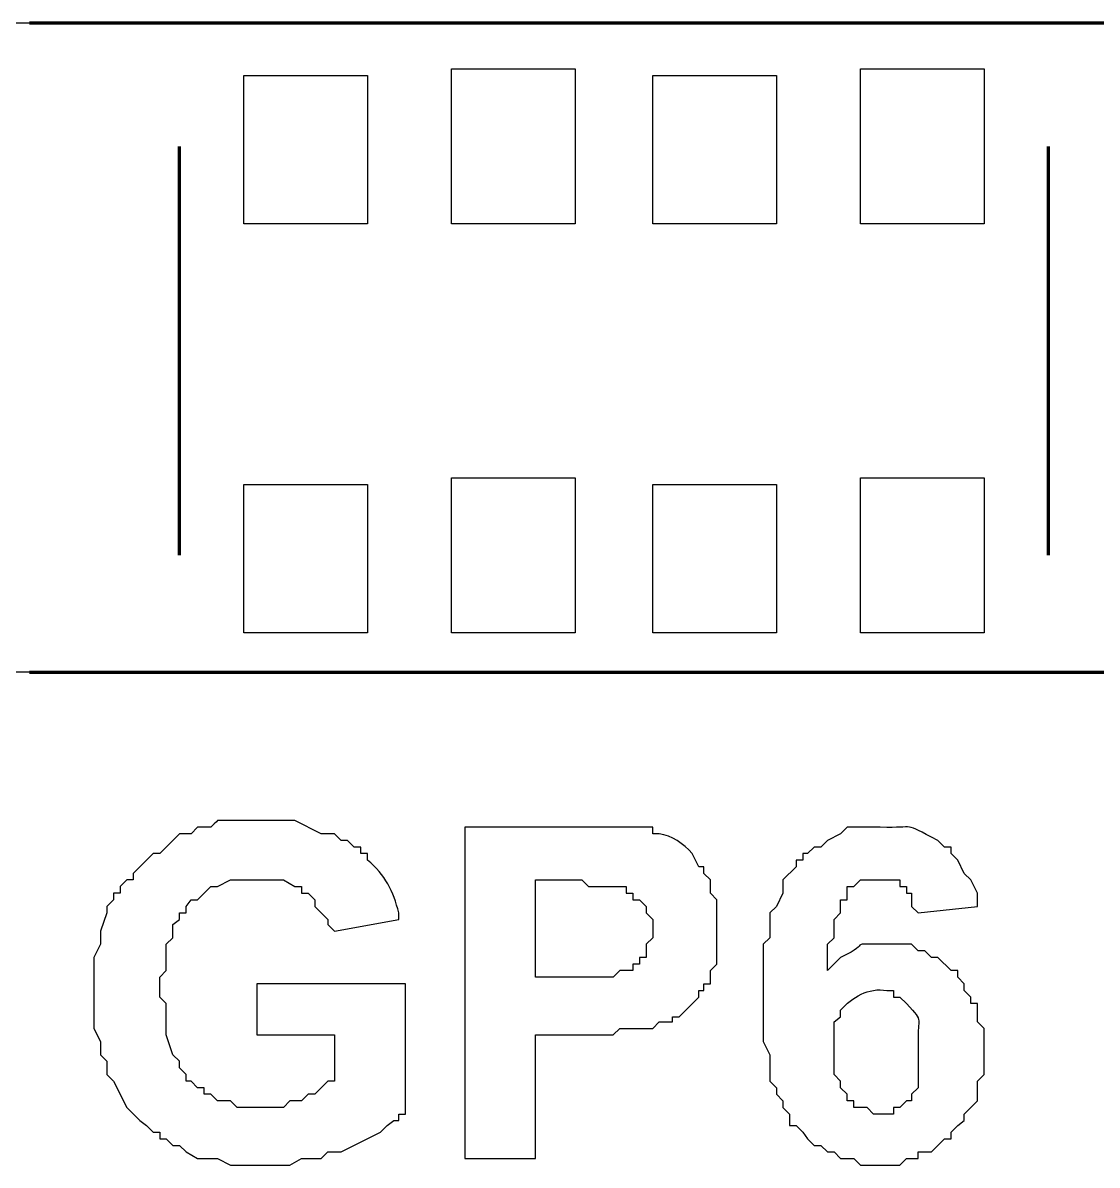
# Model space of a CAD drawing. Header units: millimetres. Extents: x -109 to -14.2, y -107.5 to -24.7.
# Drawn here: x -80.677 to -76.472, y -62.96 to -58.488 of the extents above; entities that cross this region are included whole.
import ezdxf

# ---------------------------------------------------------------- set-up
doc = ezdxf.new("R2010")
doc.units = ezdxf.units.MM
doc.header["$MEASUREMENT"] = 0
doc.layers.add('layer 1', color=7, linetype='Continuous')

msp = doc.modelspace()

# ---------------------------------------------------------------- linework, layer by layer
at = {"layer": 'layer 1', "color": 0}
for points, knots in [([(-80.9024, -58.4881), (-80.9024, -58.4881), (-80.9024, -61.0308), (-80.9024, -61.0308), (-80.9024, -61.0308), (-80.9024, -61.0308), (-72.0095, -61.0308), (-72.0095, -61.0308), (-72.0095, -61.0308), (-72.0095, -61.0308), (-72.0095, -58.4881), (-72.0095, -58.4881), (-72.0095, -58.4881), (-72.0095, -58.4881), (-80.9024, -58.4881), (-80.9024, -58.4881)], [0, 0, 0, 0, 0.2, 0.2, 0.2, 0.2, 0.4, 0.4, 0.4, 0.4, 0.6, 0.6, 0.6, 0.6, 1, 1, 1, 1]), ([(-78.9986, -58.6688), (-78.9986, -58.6688), (-78.9986, -59.2754), (-78.9986, -59.2754), (-78.9986, -59.2754), (-78.9986, -59.2754), (-78.5146, -59.2754), (-78.5146, -59.2754), (-78.5146, -59.2754), (-78.5146, -59.2754), (-78.5146, -58.6688), (-78.5146, -58.6688), (-78.5146, -58.6688), (-78.5146, -58.6688), (-78.9986, -58.6688), (-78.9986, -58.6688)], [0, 0, 0, 0, 0.2, 0.2, 0.2, 0.2, 0.4, 0.4, 0.4, 0.4, 0.6, 0.6, 0.6, 0.6, 1, 1, 1, 1]), ([(-77.3982, -58.6688), (-77.3982, -58.6688), (-77.3982, -59.2754), (-77.3982, -59.2754), (-77.3982, -59.2754), (-77.3982, -59.2754), (-76.9141, -59.2754), (-76.9141, -59.2754), (-76.9141, -59.2754), (-76.9141, -59.2754), (-76.9141, -58.6688), (-76.9141, -58.6688), (-76.9141, -58.6688), (-76.9141, -58.6688), (-77.3982, -58.6688), (-77.3982, -58.6688)], [0, 0, 0, 0, 0.2, 0.2, 0.2, 0.2, 0.4, 0.4, 0.4, 0.4, 0.6, 0.6, 0.6, 0.6, 1, 1, 1, 1]), ([(-79.8118, -58.6946), (-79.8118, -58.6946), (-79.8118, -59.2754), (-79.8118, -59.2754), (-79.8118, -59.2754), (-79.8118, -59.2754), (-79.3277, -59.2754), (-79.3277, -59.2754), (-79.3277, -59.2754), (-79.3277, -59.2754), (-79.3277, -58.6946), (-79.3277, -58.6946), (-79.3277, -58.6946), (-79.3277, -58.6946), (-79.8118, -58.6946), (-79.8118, -58.6946)], [0, 0, 0, 0, 0.2, 0.2, 0.2, 0.2, 0.4, 0.4, 0.4, 0.4, 0.6, 0.6, 0.6, 0.6, 1, 1, 1, 1]), ([(-78.2113, -58.6946), (-78.2113, -58.6946), (-78.2113, -59.2754), (-78.2113, -59.2754), (-78.2113, -59.2754), (-78.2113, -59.2754), (-77.7273, -59.2754), (-77.7273, -59.2754), (-77.7273, -59.2754), (-77.7273, -59.2754), (-77.7273, -58.6946), (-77.7273, -58.6946), (-77.7273, -58.6946), (-77.7273, -58.6946), (-78.2113, -58.6946), (-78.2113, -58.6946)], [0, 0, 0, 0, 0.2, 0.2, 0.2, 0.2, 0.4, 0.4, 0.4, 0.4, 0.6, 0.6, 0.6, 0.6, 1, 1, 1, 1]), ([(-78.9986, -60.2693), (-78.9986, -60.2693), (-78.9986, -60.8759), (-78.9986, -60.8759), (-78.9986, -60.8759), (-78.9986, -60.8759), (-78.5146, -60.8759), (-78.5146, -60.8759), (-78.5146, -60.8759), (-78.5146, -60.8759), (-78.5146, -60.2693), (-78.5146, -60.2693), (-78.5146, -60.2693), (-78.5146, -60.2693), (-78.9986, -60.2693), (-78.9986, -60.2693)], [0, 0, 0, 0, 0.2, 0.2, 0.2, 0.2, 0.4, 0.4, 0.4, 0.4, 0.6, 0.6, 0.6, 0.6, 1, 1, 1, 1]), ([(-77.3982, -60.2693), (-77.3982, -60.2693), (-77.3982, -60.8759), (-77.3982, -60.8759), (-77.3982, -60.8759), (-77.3982, -60.8759), (-76.9141, -60.8759), (-76.9141, -60.8759), (-76.9141, -60.8759), (-76.9141, -60.8759), (-76.9141, -60.2693), (-76.9141, -60.2693), (-76.9141, -60.2693), (-76.9141, -60.2693), (-77.3982, -60.2693), (-77.3982, -60.2693)], [0, 0, 0, 0, 0.2, 0.2, 0.2, 0.2, 0.4, 0.4, 0.4, 0.4, 0.6, 0.6, 0.6, 0.6, 1, 1, 1, 1]), ([(-79.8118, -60.2951), (-79.8118, -60.2951), (-79.8118, -60.8759), (-79.8118, -60.8759), (-79.8118, -60.8759), (-79.8118, -60.8759), (-79.3277, -60.8759), (-79.3277, -60.8759), (-79.3277, -60.8759), (-79.3277, -60.8759), (-79.3277, -60.2951), (-79.3277, -60.2951), (-79.3277, -60.2951), (-79.3277, -60.2951), (-79.8118, -60.2951), (-79.8118, -60.2951)], [0, 0, 0, 0, 0.2, 0.2, 0.2, 0.2, 0.4, 0.4, 0.4, 0.4, 0.6, 0.6, 0.6, 0.6, 1, 1, 1, 1]), ([(-78.2113, -60.2951), (-78.2113, -60.2951), (-78.2113, -60.8759), (-78.2113, -60.8759), (-78.2113, -60.8759), (-78.2113, -60.8759), (-77.7273, -60.8759), (-77.7273, -60.8759), (-77.7273, -60.8759), (-77.7273, -60.8759), (-77.7273, -60.2951), (-77.7273, -60.2951), (-77.7273, -60.2951), (-77.7273, -60.2951), (-78.2113, -60.2951), (-78.2113, -60.2951)], [0, 0, 0, 0, 0.2, 0.2, 0.2, 0.2, 0.4, 0.4, 0.4, 0.4, 0.6, 0.6, 0.6, 0.6, 1, 1, 1, 1]), ([(-79.7601, -62.4506), (-79.7601, -62.4506), (-79.7601, -62.2505), (-79.7601, -62.2505), (-79.7601, -62.2505), (-79.7601, -62.2505), (-79.1793, -62.2505), (-79.1793, -62.2505), (-79.1793, -62.2505), (-79.1793, -62.2505), (-79.1793, -62.7603), (-79.1793, -62.7603), (-79.1793, -62.7603), (-79.1793, -62.7603), (-79.2051, -62.7603), (-79.2051, -62.7603), (-79.2051, -62.7603), (-79.2051, -62.7603), (-79.2051, -62.7861), (-79.2051, -62.7861), (-79.2051, -62.7861), (-79.2051, -62.7861), (-79.2245, -62.7861), (-79.2245, -62.7861), (-79.2245, -62.7861), (-79.2245, -62.7861), (-79.2503, -62.8055), (-79.2503, -62.8055), (-79.2503, -62.8055), (-79.2503, -62.8055), (-79.2761, -62.8313), (-79.2761, -62.8313), (-79.2761, -62.8313), (-79.2761, -62.8313), (-79.431, -62.9088), (-79.431, -62.9088), (-79.431, -62.9088), (-79.431, -62.9088), (-79.4826, -62.9088), (-79.4826, -62.9088), (-79.4826, -62.9088), (-79.4826, -62.9088), (-79.5084, -62.9346), (-79.5084, -62.9346), (-79.5084, -62.9346), (-79.5084, -62.9346), (-79.5859, -62.9346), (-79.5859, -62.9346), (-79.5859, -62.9346), (-79.5859, -62.9346), (-79.6311, -62.9604), (-79.6311, -62.9604), (-79.6311, -62.9604), (-79.6311, -62.9604), (-79.8634, -62.9604), (-79.8634, -62.9604), (-79.8634, -62.9604), (-79.8634, -62.9604), (-79.915, -62.9346), (-79.915, -62.9346), (-79.915, -62.9346), (-79.915, -62.9346), (-79.9925, -62.9346), (-79.9925, -62.9346), (-79.9925, -62.9346), (-79.9925, -62.9346), (-80.0376, -62.9088), (-80.0376, -62.9088), (-80.0376, -62.9088), (-80.0376, -62.9088), (-80.0634, -62.8829), (-80.0634, -62.8829), (-80.0634, -62.8829), (-80.0634, -62.8829), (-80.0893, -62.8829), (-80.0893, -62.8829), (-80.0893, -62.8829), (-80.0893, -62.8829), (-80.1151, -62.8571), (-80.1151, -62.8571), (-80.1151, -62.8571), (-80.1151, -62.8571), (-80.1409, -62.8571), (-80.1409, -62.8571), (-80.1409, -62.8571), (-80.1409, -62.8571), (-80.1409, -62.8313), (-80.1409, -62.8313), (-80.1409, -62.8313), (-80.1409, -62.8313), (-80.1667, -62.8313), (-80.1667, -62.8313), (-80.1667, -62.8313), (-80.1667, -62.8313), (-80.1925, -62.8055), (-80.1925, -62.8055), (-80.1925, -62.8055), (-80.1925, -62.8055), (-80.2183, -62.7861), (-80.2183, -62.7861), (-80.2183, -62.7861), (-80.2183, -62.7861), (-80.27, -62.7345), (-80.27, -62.7345), (-80.27, -62.7345), (-80.27, -62.7345), (-80.3216, -62.6313), (-80.3216, -62.6313), (-80.3216, -62.6313), (-80.3216, -62.6313), (-80.3474, -62.6054), (-80.3474, -62.6054), (-80.3474, -62.6054), (-80.3474, -62.6054), (-80.3474, -62.5538), (-80.3474, -62.5538), (-80.3474, -62.5538), (-80.3474, -62.5538), (-80.3732, -62.528), (-80.3732, -62.528), (-80.3732, -62.528), (-80.3732, -62.528), (-80.3732, -62.4764), (-80.3732, -62.4764), (-80.3732, -62.4764), (-80.3732, -62.4764), (-80.399, -62.4248), (-80.399, -62.4248), (-80.399, -62.4248), (-80.399, -62.4248), (-80.399, -62.1473), (-80.399, -62.1473), (-80.399, -62.1473), (-80.399, -62.1473), (-80.3732, -62.0956), (-80.3732, -62.0956), (-80.3732, -62.0956), (-80.3732, -62.0956), (-80.3732, -62.044), (-80.3732, -62.044), (-80.3732, -62.044), (-80.3732, -62.044), (-80.3474, -61.973), (-80.3474, -61.973), (-80.3474, -61.973), (-80.3474, -61.973), (-80.3474, -61.9472), (-80.3474, -61.9472), (-80.3474, -61.9472), (-80.3474, -61.9472), (-80.3216, -61.9214), (-80.3216, -61.9214), (-80.3216, -61.9214), (-80.3216, -61.9214), (-80.3216, -61.8956), (-80.3216, -61.8956), (-80.3216, -61.8956), (-80.3216, -61.8956), (-80.2958, -61.8956), (-80.2958, -61.8956), (-80.2958, -61.8956), (-80.2958, -61.8956), (-80.2958, -61.8697), (-80.2958, -61.8697), (-80.2958, -61.8697), (-80.2958, -61.8697), (-80.27, -61.8439), (-80.27, -61.8439), (-80.27, -61.8439), (-80.27, -61.8439), (-80.2441, -61.8439), (-80.2441, -61.8439), (-80.2441, -61.8439), (-80.2441, -61.8439), (-80.2441, -61.8181), (-80.2441, -61.8181), (-80.2441, -61.8181), (-80.2441, -61.8181), (-80.1667, -61.7407), (-80.1667, -61.7407), (-80.1667, -61.7407), (-80.1667, -61.7407), (-80.1409, -61.7407), (-80.1409, -61.7407), (-80.1409, -61.7407), (-80.1409, -61.7407), (-80.0634, -61.6632), (-80.0634, -61.6632), (-80.0634, -61.6632), (-80.0634, -61.6632), (-80.0183, -61.6632), (-80.0183, -61.6632), (-80.0183, -61.6632), (-80.0183, -61.6632), (-79.9925, -61.6374), (-79.9925, -61.6374), (-79.9925, -61.6374), (-79.9925, -61.6374), (-79.9408, -61.6374), (-79.9408, -61.6374), (-79.9408, -61.6374), (-79.9408, -61.6374), (-79.915, -61.6116), (-79.915, -61.6116), (-79.915, -61.6116), (-79.915, -61.6116), (-79.6117, -61.6116), (-79.6117, -61.6116), (-79.6117, -61.6116), (-79.6117, -61.6116), (-79.5084, -61.6632), (-79.5084, -61.6632), (-79.5084, -61.6632), (-79.5084, -61.6632), (-79.4568, -61.6632), (-79.4568, -61.6632), (-79.4568, -61.6632), (-79.4568, -61.6632), (-79.431, -61.6891), (-79.431, -61.6891), (-79.431, -61.6891), (-79.431, -61.6891), (-79.4052, -61.6891), (-79.4052, -61.6891), (-79.4052, -61.6891), (-79.4052, -61.6891), (-79.3794, -61.7149), (-79.3794, -61.7149), (-79.3794, -61.7149), (-79.3794, -61.7149), (-79.3536, -61.7149), (-79.3536, -61.7149), (-79.3536, -61.7149), (-79.3536, -61.7149), (-79.3536, -61.7407), (-79.3536, -61.7407), (-79.3536, -61.7407), (-79.3536, -61.7407), (-79.3277, -61.7407), (-79.3277, -61.7407), (-79.3277, -61.7407), (-79.3277, -61.7407), (-79.3277, -61.7665), (-79.3277, -61.7665), (-79.3277, -61.7665), (-79.2564, -61.8237), (-79.2273, -61.8884), (-79.2051, -61.973), (-79.2051, -61.973), (-79.2051, -61.973), (-79.2051, -61.9988), (-79.2051, -61.9988), (-79.2051, -61.9988), (-79.2051, -61.9988), (-79.4568, -62.044), (-79.4568, -62.044), (-79.4568, -62.044), (-79.4568, -62.044), (-79.4826, -62.0182), (-79.4826, -62.0182), (-79.4826, -62.0182), (-79.4826, -62.0182), (-79.4826, -61.9988), (-79.4826, -61.9988), (-79.4826, -61.9988), (-79.4826, -61.9988), (-79.5343, -61.9472), (-79.5343, -61.9472), (-79.5343, -61.9472), (-79.5343, -61.9472), (-79.5343, -61.9214), (-79.5343, -61.9214), (-79.5343, -61.9214), (-79.5343, -61.9214), (-79.5601, -61.8956), (-79.5601, -61.8956), (-79.5601, -61.8956), (-79.5601, -61.8956), (-79.5859, -61.8956), (-79.5859, -61.8956), (-79.5859, -61.8956), (-79.5859, -61.8956), (-79.5859, -61.8697), (-79.5859, -61.8697), (-79.5859, -61.8697), (-79.5859, -61.8697), (-79.6117, -61.8697), (-79.6117, -61.8697), (-79.6117, -61.8697), (-79.6117, -61.8697), (-79.6569, -61.8439), (-79.6569, -61.8439), (-79.6569, -61.8439), (-79.7085, -61.8439), (-79.7601, -61.8439), (-79.8118, -61.8439), (-79.8118, -61.8439), (-79.8118, -61.8439), (-79.8634, -61.8439), (-79.8634, -61.8439), (-79.8634, -61.8439), (-79.8634, -61.8439), (-79.915, -61.8697), (-79.915, -61.8697), (-79.915, -61.8697), (-79.915, -61.8697), (-79.9408, -61.8697), (-79.9408, -61.8697), (-79.9408, -61.8697), (-79.9408, -61.8697), (-79.9925, -61.9214), (-79.9925, -61.9214), (-79.9925, -61.9214), (-79.9925, -61.9214), (-80.0183, -61.9214), (-80.0183, -61.9214), (-80.0183, -61.9214), (-80.0183, -61.9214), (-80.0376, -61.9472), (-80.0376, -61.9472), (-80.0376, -61.9472), (-80.0376, -61.9472), (-80.0376, -61.973), (-80.0376, -61.973), (-80.0376, -61.973), (-80.0376, -61.973), (-80.0634, -61.973), (-80.0634, -61.973), (-80.0634, -61.973), (-80.0634, -61.973), (-80.0634, -61.9988), (-80.0634, -61.9988), (-80.0634, -61.9988), (-80.0634, -61.9988), (-80.0893, -62.0182), (-80.0893, -62.0182), (-80.0893, -62.0182), (-80.0893, -62.0182), (-80.0893, -62.0698), (-80.0893, -62.0698), (-80.0893, -62.0698), (-80.0893, -62.0698), (-80.1151, -62.0956), (-80.1151, -62.0956), (-80.1151, -62.0956), (-80.1151, -62.0956), (-80.1151, -62.1989), (-80.1151, -62.1989), (-80.1151, -62.1989), (-80.1151, -62.1989), (-80.1409, -62.2247), (-80.1409, -62.2247), (-80.1409, -62.2247), (-80.1409, -62.2247), (-80.1409, -62.3021), (-80.1409, -62.3021), (-80.1409, -62.3021), (-80.1409, -62.3021), (-80.1151, -62.328), (-80.1151, -62.328), (-80.1151, -62.328), (-80.1151, -62.328), (-80.1151, -62.4506), (-80.1151, -62.4506), (-80.1151, -62.4506), (-80.1151, -62.4506), (-80.0893, -62.528), (-80.0893, -62.528), (-80.0893, -62.528), (-80.0893, -62.528), (-80.0634, -62.5538), (-80.0634, -62.5538), (-80.0634, -62.5538), (-80.0634, -62.5538), (-80.0634, -62.5796), (-80.0634, -62.5796), (-80.0634, -62.5796), (-80.0634, -62.5796), (-80.0376, -62.6054), (-80.0376, -62.6054), (-80.0376, -62.6054), (-80.0376, -62.6054), (-80.0376, -62.6313), (-80.0376, -62.6313), (-80.0376, -62.6313), (-80.0376, -62.6313), (-80.0183, -62.6313), (-80.0183, -62.6313), (-80.0183, -62.6313), (-80.0183, -62.6313), (-79.9925, -62.6571), (-79.9925, -62.6571), (-79.9925, -62.6571), (-79.9925, -62.6571), (-79.9666, -62.6571), (-79.9666, -62.6571), (-79.9666, -62.6571), (-79.9666, -62.6571), (-79.9666, -62.6829), (-79.9666, -62.6829), (-79.9666, -62.6829), (-79.9666, -62.6829), (-79.9408, -62.6829), (-79.9408, -62.6829), (-79.9408, -62.6829), (-79.9408, -62.6829), (-79.915, -62.7087), (-79.915, -62.7087), (-79.915, -62.7087), (-79.915, -62.7087), (-79.8634, -62.7087), (-79.8634, -62.7087), (-79.8634, -62.7087), (-79.8634, -62.7087), (-79.8376, -62.7345), (-79.8376, -62.7345), (-79.8376, -62.7345), (-79.8376, -62.7345), (-79.6569, -62.7345), (-79.6569, -62.7345), (-79.6569, -62.7345), (-79.6569, -62.7345), (-79.6311, -62.7087), (-79.6311, -62.7087), (-79.6311, -62.7087), (-79.6311, -62.7087), (-79.5859, -62.7087), (-79.5859, -62.7087), (-79.5859, -62.7087), (-79.5859, -62.7087), (-79.5601, -62.6829), (-79.5601, -62.6829), (-79.5601, -62.6829), (-79.5601, -62.6829), (-79.5343, -62.6829), (-79.5343, -62.6829), (-79.5343, -62.6829), (-79.5343, -62.6829), (-79.4826, -62.6313), (-79.4826, -62.6313), (-79.4826, -62.6313), (-79.4826, -62.6313), (-79.4568, -62.6313), (-79.4568, -62.6313), (-79.4568, -62.6313), (-79.4568, -62.6313), (-79.4568, -62.4506), (-79.4568, -62.4506), (-79.4568, -62.4506), (-79.4568, -62.4506), (-79.7601, -62.4506), (-79.7601, -62.4506)], [0, 0, 0, 0, 0.008772, 0.008772, 0.008772, 0.008772, 0.017544, 0.017544, 0.017544, 0.017544, 0.026316, 0.026316, 0.026316, 0.026316, 0.035088, 0.035088, 0.035088, 0.035088, 0.04386, 0.04386, 0.04386, 0.04386, 0.052632, 0.052632, 0.052632, 0.052632, 0.061404, 0.061404, 0.061404, 0.061404, 0.070175, 0.070175, 0.070175, 0.070175, 0.078947, 0.078947, 0.078947, 0.078947, 0.087719, 0.087719, 0.087719, 0.087719, 0.096491, 0.096491, 0.096491, 0.096491, 0.105263, 0.105263, 0.105263, 0.105263, 0.114035, 0.114035, 0.114035, 0.114035, 0.122807, 0.122807, 0.122807, 0.122807, 0.131579, 0.131579, 0.131579, 0.131579, 0.140351, 0.140351, 0.140351, 0.140351, 0.149123, 0.149123, 0.149123, 0.149123, 0.157895, 0.157895, 0.157895, 0.157895, 0.166667, 0.166667, 0.166667, 0.166667, 0.175439, 0.175439, 0.175439, 0.175439, 0.184211, 0.184211, 0.184211, 0.184211, 0.192982, 0.192982, 0.192982, 0.192982, 0.201754, 0.201754, 0.201754, 0.201754, 0.210526, 0.210526, 0.210526, 0.210526, 0.219298, 0.219298, 0.219298, 0.219298, 0.22807, 0.22807, 0.22807, 0.22807, 0.236842, 0.236842, 0.236842, 0.236842, 0.245614, 0.245614, 0.245614, 0.245614, 0.254386, 0.254386, 0.254386, 0.254386, 0.263158, 0.263158, 0.263158, 0.263158, 0.27193, 0.27193, 0.27193, 0.27193, 0.280702, 0.280702, 0.280702, 0.280702, 0.289474, 0.289474, 0.289474, 0.289474, 0.298246, 0.298246, 0.298246, 0.298246, 0.307018, 0.307018, 0.307018, 0.307018, 0.315789, 0.315789, 0.315789, 0.315789, 0.324561, 0.324561, 0.324561, 0.324561, 0.333333, 0.333333, 0.333333, 0.333333, 0.342105, 0.342105, 0.342105, 0.342105, 0.350877, 0.350877, 0.350877, 0.350877, 0.359649, 0.359649, 0.359649, 0.359649, 0.368421, 0.368421, 0.368421, 0.368421, 0.377193, 0.377193, 0.377193, 0.377193, 0.385965, 0.385965, 0.385965, 0.385965, 0.394737, 0.394737, 0.394737, 0.394737, 0.403509, 0.403509, 0.403509, 0.403509, 0.412281, 0.412281, 0.412281, 0.412281, 0.421053, 0.421053, 0.421053, 0.421053, 0.429825, 0.429825, 0.429825, 0.429825, 0.438596, 0.438596, 0.438596, 0.438597, 0.447368, 0.447368, 0.447368, 0.447368, 0.45614, 0.45614, 0.45614, 0.45614, 0.464912, 0.464912, 0.464912, 0.464912, 0.473684, 0.473684, 0.473684, 0.473684, 0.482456, 0.482456, 0.482456, 0.482456, 0.491228, 0.491228, 0.491228, 0.491228, 0.5, 0.5, 0.5, 0.5, 0.508772, 0.508772, 0.508772, 0.508772, 0.517544, 0.517544, 0.517544, 0.517544, 0.526316, 0.526316, 0.526316, 0.526316, 0.535088, 0.535088, 0.535088, 0.535088, 0.54386, 0.54386, 0.54386, 0.54386, 0.552632, 0.552632, 0.552632, 0.552632, 0.561404, 0.561404, 0.561404, 0.561404, 0.570175, 0.570175, 0.570175, 0.570175, 0.578947, 0.578947, 0.578947, 0.578947, 0.587719, 0.587719, 0.587719, 0.587719, 0.596491, 0.596491, 0.596491, 0.596491, 0.605263, 0.605263, 0.605263, 0.605263, 0.614035, 0.614035, 0.614035, 0.614035, 0.622807, 0.622807, 0.622807, 0.622807, 0.631579, 0.631579, 0.631579, 0.631579, 0.640351, 0.640351, 0.640351, 0.640351, 0.649123, 0.649123, 0.649123, 0.649123, 0.657895, 0.657895, 0.657895, 0.657895, 0.666667, 0.666667, 0.666667, 0.666667, 0.675439, 0.675439, 0.675439, 0.675439, 0.684211, 0.684211, 0.684211, 0.684211, 0.692982, 0.692982, 0.692982, 0.692982, 0.701754, 0.701754, 0.701754, 0.701754, 0.710526, 0.710526, 0.710526, 0.710526, 0.719298, 0.719298, 0.719298, 0.719298, 0.72807, 0.72807, 0.72807, 0.72807, 0.736842, 0.736842, 0.736842, 0.736842, 0.745614, 0.745614, 0.745614, 0.745614, 0.754386, 0.754386, 0.754386, 0.754386, 0.763158, 0.763158, 0.763158, 0.763158, 0.77193, 0.77193, 0.77193, 0.77193, 0.780702, 0.780702, 0.780702, 0.780702, 0.789474, 0.789474, 0.789474, 0.789474, 0.798246, 0.798246, 0.798246, 0.798246, 0.807018, 0.807018, 0.807018, 0.807018, 0.815789, 0.815789, 0.815789, 0.815789, 0.824561, 0.824561, 0.824561, 0.824561, 0.833333, 0.833333, 0.833333, 0.833333, 0.842105, 0.842105, 0.842105, 0.842105, 0.850877, 0.850877, 0.850877, 0.850877, 0.859649, 0.859649, 0.859649, 0.859649, 0.868421, 0.868421, 0.868421, 0.868421, 0.877193, 0.877193, 0.877193, 0.877193, 0.885965, 0.885965, 0.885965, 0.885965, 0.894737, 0.894737, 0.894737, 0.894737, 0.903509, 0.903509, 0.903509, 0.903509, 0.912281, 0.912281, 0.912281, 0.912281, 0.921053, 0.921053, 0.921053, 0.921053, 0.929825, 0.929825, 0.929825, 0.929825, 0.938596, 0.938596, 0.938596, 0.938597, 0.947368, 0.947368, 0.947368, 0.947368, 0.95614, 0.95614, 0.95614, 0.95614, 0.964912, 0.964912, 0.964912, 0.964912, 0.973684, 0.973684, 0.973684, 0.973684, 0.982456, 0.982456, 0.982456, 0.982456, 1, 1, 1, 1]), ([(-76.94, -61.9472), (-76.94, -61.9472), (-77.1723, -61.973), (-77.1723, -61.973), (-77.1723, -61.973), (-77.1723, -61.973), (-77.1981, -61.9472), (-77.1981, -61.9472), (-77.1981, -61.9472), (-77.1981, -61.9472), (-77.1981, -61.8956), (-77.1981, -61.8956), (-77.1981, -61.8956), (-77.1981, -61.8956), (-77.2175, -61.8956), (-77.2175, -61.8956), (-77.2175, -61.8956), (-77.2175, -61.8956), (-77.2175, -61.8697), (-77.2175, -61.8697), (-77.2175, -61.8697), (-77.2175, -61.8697), (-77.2433, -61.8697), (-77.2433, -61.8697), (-77.2433, -61.8697), (-77.2433, -61.8697), (-77.2433, -61.8439), (-77.2433, -61.8439), (-77.2433, -61.8439), (-77.2433, -61.8439), (-77.3982, -61.8439), (-77.3982, -61.8439), (-77.3982, -61.8439), (-77.3982, -61.8439), (-77.424, -61.8697), (-77.424, -61.8697), (-77.424, -61.8697), (-77.424, -61.8697), (-77.4498, -61.8697), (-77.4498, -61.8697), (-77.4498, -61.8697), (-77.4498, -61.8697), (-77.4498, -61.9214), (-77.4498, -61.9214), (-77.4498, -61.9214), (-77.4498, -61.9214), (-77.4756, -61.9214), (-77.4756, -61.9214), (-77.4756, -61.9214), (-77.4756, -61.9214), (-77.4756, -61.973), (-77.4756, -61.973), (-77.4756, -61.973), (-77.4756, -61.973), (-77.5014, -61.9988), (-77.5014, -61.9988), (-77.5014, -61.9988), (-77.5014, -61.9988), (-77.5014, -62.0698), (-77.5014, -62.0698), (-77.5014, -62.0698), (-77.5014, -62.0698), (-77.5272, -62.0956), (-77.5272, -62.0956), (-77.5272, -62.0956), (-77.5272, -62.0956), (-77.5272, -62.1989), (-77.5272, -62.1989), (-77.5272, -62.1989), (-77.5272, -62.1989), (-77.4756, -62.1473), (-77.4756, -62.1473), (-77.4756, -62.1473), (-77.3366, -62.0828), (-77.467, -62.0958), (-77.2949, -62.0956), (-77.2949, -62.0956), (-77.2949, -62.0956), (-77.1981, -62.0956), (-77.1981, -62.0956), (-77.1981, -62.0956), (-77.1981, -62.0956), (-77.1723, -62.1214), (-77.1723, -62.1214), (-77.1723, -62.1214), (-77.1723, -62.1214), (-77.1465, -62.1214), (-77.1465, -62.1214), (-77.1465, -62.1214), (-77.1465, -62.1214), (-77.1206, -62.1473), (-77.1206, -62.1473), (-77.1206, -62.1473), (-77.1206, -62.1473), (-77.0949, -62.1473), (-77.0949, -62.1473), (-77.0949, -62.1473), (-77.0949, -62.1473), (-77.0432, -62.1989), (-77.0432, -62.1989), (-77.0432, -62.1989), (-77.0432, -62.1989), (-77.0174, -62.1989), (-77.0174, -62.1989), (-77.0174, -62.1989), (-77.0174, -62.1989), (-77.0174, -62.2247), (-77.0174, -62.2247), (-77.0174, -62.2247), (-77.0174, -62.2247), (-76.9916, -62.2505), (-76.9916, -62.2505), (-76.9916, -62.2505), (-76.9916, -62.2505), (-76.9916, -62.2763), (-76.9916, -62.2763), (-76.9916, -62.2763), (-76.9916, -62.2763), (-76.9658, -62.3021), (-76.9658, -62.3021), (-76.9658, -62.3021), (-76.9658, -62.3021), (-76.9658, -62.328), (-76.9658, -62.328), (-76.9658, -62.328), (-76.9658, -62.328), (-76.94, -62.328), (-76.94, -62.328), (-76.94, -62.328), (-76.94, -62.328), (-76.94, -62.3989), (-76.94, -62.3989), (-76.94, -62.3989), (-76.94, -62.3989), (-76.9141, -62.4248), (-76.9141, -62.4248), (-76.9141, -62.4248), (-76.9141, -62.4248), (-76.9141, -62.6054), (-76.9141, -62.6054), (-76.9141, -62.6054), (-76.9141, -62.6054), (-76.94, -62.6313), (-76.94, -62.6313), (-76.94, -62.6313), (-76.94, -62.6313), (-76.94, -62.7087), (-76.94, -62.7087), (-76.94, -62.7087), (-76.94, -62.7087), (-76.9916, -62.7603), (-76.9916, -62.7603), (-76.9916, -62.7603), (-76.9916, -62.7603), (-76.9916, -62.7861), (-76.9916, -62.7861), (-76.9916, -62.7861), (-76.9916, -62.7861), (-77.0174, -62.8055), (-77.0174, -62.8055), (-77.0174, -62.8055), (-77.0174, -62.8055), (-77.0432, -62.8313), (-77.0432, -62.8313), (-77.0432, -62.8313), (-77.0432, -62.8313), (-77.0432, -62.8571), (-77.0432, -62.8571), (-77.0432, -62.8571), (-77.0432, -62.8571), (-77.069, -62.8571), (-77.069, -62.8571), (-77.069, -62.8571), (-77.069, -62.8571), (-77.1206, -62.9088), (-77.1206, -62.9088), (-77.1206, -62.9088), (-77.1206, -62.9088), (-77.1723, -62.9088), (-77.1723, -62.9088), (-77.1723, -62.9088), (-77.1723, -62.9088), (-77.1723, -62.9346), (-77.1723, -62.9346), (-77.1723, -62.9346), (-77.1723, -62.9346), (-77.2175, -62.9346), (-77.2175, -62.9346), (-77.2175, -62.9346), (-77.2175, -62.9346), (-77.2433, -62.9604), (-77.2433, -62.9604), (-77.2433, -62.9604), (-77.2949, -62.9604), (-77.3465, -62.9604), (-77.3982, -62.9604), (-77.3982, -62.9604), (-77.3982, -62.9604), (-77.424, -62.9346), (-77.424, -62.9346), (-77.424, -62.9346), (-77.424, -62.9346), (-77.4756, -62.9346), (-77.4756, -62.9346), (-77.4756, -62.9346), (-77.4756, -62.9346), (-77.5014, -62.9088), (-77.5014, -62.9088), (-77.5014, -62.9088), (-77.5014, -62.9088), (-77.5272, -62.9088), (-77.5272, -62.9088), (-77.5272, -62.9088), (-77.5272, -62.9088), (-77.553, -62.8829), (-77.553, -62.8829), (-77.553, -62.8829), (-77.553, -62.8829), (-77.5789, -62.8829), (-77.5789, -62.8829), (-77.5789, -62.8829), (-77.5789, -62.8829), (-77.6047, -62.8571), (-77.6047, -62.8571), (-77.6047, -62.8571), (-77.6047, -62.8571), (-77.624, -62.8313), (-77.624, -62.8313), (-77.624, -62.8313), (-77.624, -62.8313), (-77.6498, -62.8055), (-77.6498, -62.8055), (-77.6498, -62.8055), (-77.6498, -62.8055), (-77.6757, -62.8055), (-77.6757, -62.8055), (-77.6757, -62.8055), (-77.6757, -62.8055), (-77.6757, -62.7603), (-77.6757, -62.7603), (-77.6757, -62.7603), (-77.6757, -62.7603), (-77.7015, -62.7345), (-77.7015, -62.7345), (-77.7015, -62.7345), (-77.7015, -62.7345), (-77.7015, -62.7087), (-77.7015, -62.7087), (-77.7015, -62.7087), (-77.7015, -62.7087), (-77.7273, -62.6829), (-77.7273, -62.6829), (-77.7273, -62.6829), (-77.7273, -62.6829), (-77.7273, -62.6571), (-77.7273, -62.6571), (-77.7273, -62.6571), (-77.7273, -62.6571), (-77.7531, -62.6313), (-77.7531, -62.6313), (-77.7531, -62.6313), (-77.7531, -62.6313), (-77.7531, -62.528), (-77.7531, -62.528), (-77.7531, -62.528), (-77.7531, -62.528), (-77.7789, -62.4764), (-77.7789, -62.4764), (-77.7789, -62.4764), (-77.7789, -62.4764), (-77.7789, -62.0956), (-77.7789, -62.0956), (-77.7789, -62.0956), (-77.7789, -62.0956), (-77.7531, -62.0698), (-77.7531, -62.0698), (-77.7531, -62.0698), (-77.7531, -62.0698), (-77.7531, -61.973), (-77.7531, -61.973), (-77.7531, -61.973), (-77.7531, -61.973), (-77.7273, -61.9472), (-77.7273, -61.9472), (-77.7273, -61.9472), (-77.7273, -61.9472), (-77.7015, -61.8956), (-77.7015, -61.8956), (-77.7015, -61.8956), (-77.7015, -61.8956), (-77.7015, -61.8439), (-77.7015, -61.8439), (-77.7015, -61.8439), (-77.7015, -61.8439), (-77.6498, -61.7923), (-77.6498, -61.7923), (-77.6498, -61.7923), (-77.6498, -61.7923), (-77.6498, -61.7665), (-77.6498, -61.7665), (-77.6498, -61.7665), (-77.6498, -61.7665), (-77.624, -61.7665), (-77.624, -61.7665), (-77.624, -61.7665), (-77.624, -61.7665), (-77.624, -61.7407), (-77.624, -61.7407), (-77.624, -61.7407), (-77.624, -61.7407), (-77.6047, -61.7407), (-77.6047, -61.7407), (-77.6047, -61.7407), (-77.6047, -61.7407), (-77.5789, -61.7149), (-77.5789, -61.7149), (-77.5789, -61.7149), (-77.5789, -61.7149), (-77.553, -61.7149), (-77.553, -61.7149), (-77.553, -61.7149), (-77.553, -61.7149), (-77.5272, -61.6891), (-77.5272, -61.6891), (-77.5272, -61.6891), (-77.5272, -61.6891), (-77.4756, -61.6632), (-77.4756, -61.6632), (-77.4756, -61.6632), (-77.4756, -61.6632), (-77.4498, -61.6374), (-77.4498, -61.6374), (-77.4498, -61.6374), (-77.4498, -61.6374), (-77.3207, -61.6374), (-77.3207, -61.6374), (-77.3207, -61.6374), (-77.1721, -61.6423), (-77.2403, -61.6145), (-77.0949, -61.6891), (-77.0949, -61.6891), (-77.0949, -61.6891), (-77.069, -61.7149), (-77.069, -61.7149), (-77.069, -61.7149), (-77.069, -61.7149), (-77.0432, -61.7149), (-77.0432, -61.7149), (-77.0432, -61.7149), (-77.0432, -61.7149), (-77.0432, -61.7407), (-77.0432, -61.7407), (-77.0432, -61.7407), (-77.0432, -61.7407), (-77.0174, -61.7665), (-77.0174, -61.7665), (-77.0174, -61.7665), (-77.0174, -61.7665), (-76.9916, -61.8181), (-76.9916, -61.8181), (-76.9916, -61.8181), (-76.9916, -61.8181), (-76.9658, -61.8439), (-76.9658, -61.8439), (-76.9658, -61.8439), (-76.9658, -61.8439), (-76.94, -61.8956), (-76.94, -61.8956), (-76.94, -61.8956), (-76.94, -61.8956), (-76.94, -61.9472), (-76.94, -61.9472)], [0, 0, 0, 0, 0.010638, 0.010638, 0.010638, 0.010638, 0.021277, 0.021277, 0.021277, 0.021277, 0.031915, 0.031915, 0.031915, 0.031915, 0.042553, 0.042553, 0.042553, 0.042553, 0.053191, 0.053191, 0.053191, 0.053191, 0.06383, 0.06383, 0.06383, 0.06383, 0.074468, 0.074468, 0.074468, 0.074468, 0.085106, 0.085106, 0.085106, 0.085106, 0.095745, 0.095745, 0.095745, 0.095745, 0.106383, 0.106383, 0.106383, 0.106383, 0.117021, 0.117021, 0.117021, 0.117021, 0.12766, 0.12766, 0.12766, 0.12766, 0.138298, 0.138298, 0.138298, 0.138298, 0.148936, 0.148936, 0.148936, 0.148936, 0.159574, 0.159574, 0.159574, 0.159574, 0.170213, 0.170213, 0.170213, 0.170213, 0.180851, 0.180851, 0.180851, 0.180851, 0.191489, 0.191489, 0.191489, 0.191489, 0.202128, 0.202128, 0.202128, 0.202128, 0.212766, 0.212766, 0.212766, 0.212766, 0.223404, 0.223404, 0.223404, 0.223404, 0.234043, 0.234043, 0.234043, 0.234043, 0.244681, 0.244681, 0.244681, 0.244681, 0.255319, 0.255319, 0.255319, 0.255319, 0.265957, 0.265957, 0.265957, 0.265957, 0.276596, 0.276596, 0.276596, 0.276596, 0.287234, 0.287234, 0.287234, 0.287234, 0.297872, 0.297872, 0.297872, 0.297872, 0.308511, 0.308511, 0.308511, 0.308511, 0.319149, 0.319149, 0.319149, 0.319149, 0.329787, 0.329787, 0.329787, 0.329787, 0.340426, 0.340426, 0.340426, 0.340426, 0.351064, 0.351064, 0.351064, 0.351064, 0.361702, 0.361702, 0.361702, 0.361702, 0.37234, 0.37234, 0.37234, 0.37234, 0.382979, 0.382979, 0.382979, 0.382979, 0.393617, 0.393617, 0.393617, 0.393617, 0.404255, 0.404255, 0.404255, 0.404255, 0.414894, 0.414894, 0.414894, 0.414894, 0.425532, 0.425532, 0.425532, 0.425532, 0.43617, 0.43617, 0.43617, 0.43617, 0.446809, 0.446809, 0.446809, 0.446809, 0.457447, 0.457447, 0.457447, 0.457447, 0.468085, 0.468085, 0.468085, 0.468085, 0.478723, 0.478723, 0.478723, 0.478723, 0.489362, 0.489362, 0.489362, 0.489362, 0.5, 0.5, 0.5, 0.5, 0.510638, 0.510638, 0.510638, 0.510638, 0.521277, 0.521277, 0.521277, 0.521277, 0.531915, 0.531915, 0.531915, 0.531915, 0.542553, 0.542553, 0.542553, 0.542553, 0.553191, 0.553191, 0.553191, 0.553191, 0.56383, 0.56383, 0.56383, 0.56383, 0.574468, 0.574468, 0.574468, 0.574468, 0.585106, 0.585106, 0.585106, 0.585106, 0.595745, 0.595745, 0.595745, 0.595745, 0.606383, 0.606383, 0.606383, 0.606383, 0.617021, 0.617021, 0.617021, 0.617021, 0.62766, 0.62766, 0.62766, 0.62766, 0.638298, 0.638298, 0.638298, 0.638298, 0.648936, 0.648936, 0.648936, 0.648936, 0.659574, 0.659574, 0.659574, 0.659574, 0.670213, 0.670213, 0.670213, 0.670213, 0.680851, 0.680851, 0.680851, 0.680851, 0.691489, 0.691489, 0.691489, 0.691489, 0.702128, 0.702128, 0.702128, 0.702128, 0.712766, 0.712766, 0.712766, 0.712766, 0.723404, 0.723404, 0.723404, 0.723404, 0.734043, 0.734043, 0.734043, 0.734043, 0.744681, 0.744681, 0.744681, 0.744681, 0.755319, 0.755319, 0.755319, 0.755319, 0.765957, 0.765957, 0.765957, 0.765957, 0.776596, 0.776596, 0.776596, 0.776596, 0.787234, 0.787234, 0.787234, 0.787234, 0.797872, 0.797872, 0.797872, 0.797872, 0.808511, 0.808511, 0.808511, 0.808511, 0.819149, 0.819149, 0.819149, 0.819149, 0.829787, 0.829787, 0.829787, 0.829787, 0.840426, 0.840426, 0.840426, 0.840426, 0.851064, 0.851064, 0.851064, 0.851064, 0.861702, 0.861702, 0.861702, 0.861702, 0.87234, 0.87234, 0.87234, 0.87234, 0.882979, 0.882979, 0.882979, 0.882979, 0.893617, 0.893617, 0.893617, 0.893617, 0.904255, 0.904255, 0.904255, 0.904255, 0.914894, 0.914894, 0.914894, 0.914894, 0.925532, 0.925532, 0.925532, 0.925532, 0.93617, 0.93617, 0.93617, 0.93617, 0.946809, 0.946809, 0.946809, 0.946809, 0.957447, 0.957447, 0.957447, 0.957447, 0.968085, 0.968085, 0.968085, 0.968085, 0.978723, 0.978723, 0.978723, 0.978723, 1, 1, 1, 1]), ([(-78.947, -62.9346), (-78.947, -62.9346), (-78.947, -61.6374), (-78.947, -61.6374), (-78.947, -61.6374), (-78.947, -61.6374), (-78.5146, -61.6374), (-78.5146, -61.6374), (-78.5146, -61.6374), (-78.4221, -61.6374), (-78.3296, -61.6374), (-78.2371, -61.6374), (-78.2371, -61.6374), (-78.2371, -61.6374), (-78.2113, -61.6374), (-78.2113, -61.6374), (-78.2113, -61.6374), (-78.2113, -61.6374), (-78.2113, -61.6632), (-78.2113, -61.6632), (-78.2113, -61.6632), (-78.2113, -61.6632), (-78.1855, -61.6632), (-78.1855, -61.6632), (-78.1855, -61.6632), (-78.1367, -61.6706), (-78.0918, -61.7006), (-78.0564, -61.7407), (-78.0564, -61.7407), (-78.0564, -61.7407), (-78.0306, -61.7923), (-78.0306, -61.7923), (-78.0306, -61.7923), (-78.0306, -61.7923), (-78.0112, -61.7923), (-78.0112, -61.7923), (-78.0112, -61.7923), (-78.0112, -61.7923), (-78.0112, -61.8181), (-78.0112, -61.8181), (-78.0112, -61.8181), (-78.0112, -61.8181), (-77.9854, -61.8439), (-77.9854, -61.8439), (-77.9854, -61.8439), (-77.9854, -61.8439), (-77.9854, -61.8956), (-77.9854, -61.8956), (-77.9854, -61.8956), (-77.9854, -61.8956), (-77.9596, -61.9214), (-77.9596, -61.9214), (-77.9596, -61.9214), (-77.9596, -61.9214), (-77.9596, -62.1731), (-77.9596, -62.1731), (-77.9596, -62.1731), (-77.9596, -62.1731), (-77.9854, -62.1989), (-77.9854, -62.1989), (-77.9854, -62.1989), (-77.9854, -62.1989), (-77.9854, -62.2505), (-77.9854, -62.2505), (-77.9854, -62.2505), (-77.9854, -62.2505), (-78.0112, -62.2505), (-78.0112, -62.2505), (-78.0112, -62.2505), (-78.0112, -62.2505), (-78.0112, -62.2763), (-78.0112, -62.2763), (-78.0112, -62.2763), (-78.0112, -62.2763), (-78.0306, -62.2763), (-78.0306, -62.2763), (-78.0306, -62.2763), (-78.0306, -62.2763), (-78.0306, -62.3021), (-78.0306, -62.3021), (-78.0306, -62.3021), (-78.0306, -62.3021), (-78.108, -62.3796), (-78.108, -62.3796), (-78.108, -62.3796), (-78.108, -62.3796), (-78.1339, -62.3796), (-78.1339, -62.3796), (-78.1339, -62.3796), (-78.1339, -62.3796), (-78.1339, -62.3989), (-78.1339, -62.3989), (-78.1339, -62.3989), (-78.1339, -62.3989), (-78.1855, -62.3989), (-78.1855, -62.3989), (-78.1855, -62.3989), (-78.1855, -62.3989), (-78.2113, -62.4248), (-78.2113, -62.4248), (-78.2113, -62.4248), (-78.2113, -62.4248), (-78.3404, -62.4248), (-78.3404, -62.4248), (-78.3404, -62.4248), (-78.3404, -62.4248), (-78.3662, -62.4506), (-78.3662, -62.4506), (-78.3662, -62.4506), (-78.3662, -62.4506), (-78.6695, -62.4506), (-78.6695, -62.4506), (-78.6695, -62.4506), (-78.6695, -62.4506), (-78.6695, -62.9346), (-78.6695, -62.9346), (-78.6695, -62.9346), (-78.6695, -62.9346), (-78.947, -62.9346), (-78.947, -62.9346)], [0, 0, 0, 0, 0.032258, 0.032258, 0.032258, 0.032258, 0.064516, 0.064516, 0.064516, 0.064516, 0.096774, 0.096774, 0.096774, 0.096774, 0.129032, 0.129032, 0.129032, 0.129032, 0.16129, 0.16129, 0.16129, 0.16129, 0.193548, 0.193548, 0.193548, 0.193548, 0.225806, 0.225806, 0.225806, 0.225806, 0.258065, 0.258065, 0.258065, 0.258065, 0.290323, 0.290323, 0.290323, 0.290323, 0.322581, 0.322581, 0.322581, 0.322581, 0.354839, 0.354839, 0.354839, 0.354839, 0.387097, 0.387097, 0.387097, 0.387097, 0.419355, 0.419355, 0.419355, 0.419355, 0.451613, 0.451613, 0.451613, 0.451613, 0.483871, 0.483871, 0.483871, 0.483871, 0.516129, 0.516129, 0.516129, 0.516129, 0.548387, 0.548387, 0.548387, 0.548387, 0.580645, 0.580645, 0.580645, 0.580645, 0.612903, 0.612903, 0.612903, 0.612903, 0.645161, 0.645161, 0.645161, 0.645161, 0.677419, 0.677419, 0.677419, 0.677419, 0.709677, 0.709677, 0.709677, 0.709677, 0.741935, 0.741935, 0.741935, 0.741935, 0.774194, 0.774194, 0.774194, 0.774194, 0.806452, 0.806452, 0.806452, 0.806452, 0.83871, 0.83871, 0.83871, 0.83871, 0.870968, 0.870968, 0.870968, 0.870968, 0.903226, 0.903226, 0.903226, 0.903226, 0.935484, 0.935484, 0.935484, 0.935484, 1, 1, 1, 1]), ([(-78.6695, -61.8439), (-78.6695, -61.8439), (-78.6695, -62.2247), (-78.6695, -62.2247), (-78.6695, -62.2247), (-78.6695, -62.2247), (-78.3662, -62.2247), (-78.3662, -62.2247), (-78.3662, -62.2247), (-78.3662, -62.2247), (-78.3404, -62.1989), (-78.3404, -62.1989), (-78.3404, -62.1989), (-78.3404, -62.1989), (-78.2887, -62.1989), (-78.2887, -62.1989), (-78.2887, -62.1989), (-78.2887, -62.1989), (-78.2887, -62.1731), (-78.2887, -62.1731), (-78.2887, -62.1731), (-78.2887, -62.1731), (-78.2629, -62.1731), (-78.2629, -62.1731), (-78.2629, -62.1731), (-78.2629, -62.1731), (-78.2629, -62.1473), (-78.2629, -62.1473), (-78.2629, -62.1473), (-78.2629, -62.1473), (-78.2371, -62.1473), (-78.2371, -62.1473), (-78.2371, -62.1473), (-78.2371, -62.1473), (-78.2371, -62.0956), (-78.2371, -62.0956), (-78.2371, -62.0956), (-78.2371, -62.0956), (-78.2113, -62.0698), (-78.2113, -62.0698), (-78.2113, -62.0698), (-78.2113, -62.0698), (-78.2113, -61.9988), (-78.2113, -61.9988), (-78.2113, -61.9988), (-78.2113, -61.9988), (-78.2371, -61.973), (-78.2371, -61.973), (-78.2371, -61.973), (-78.2371, -61.973), (-78.2371, -61.9472), (-78.2371, -61.9472), (-78.2371, -61.9472), (-78.2371, -61.9472), (-78.2629, -61.9214), (-78.2629, -61.9214), (-78.2629, -61.9214), (-78.2629, -61.9214), (-78.2887, -61.9214), (-78.2887, -61.9214), (-78.2887, -61.9214), (-78.2887, -61.9214), (-78.2887, -61.8956), (-78.2887, -61.8956), (-78.2887, -61.8956), (-78.2887, -61.8956), (-78.3146, -61.8956), (-78.3146, -61.8956), (-78.3146, -61.8956), (-78.3146, -61.8956), (-78.3146, -61.8697), (-78.3146, -61.8697), (-78.3146, -61.8697), (-78.3146, -61.8697), (-78.463, -61.8697), (-78.463, -61.8697), (-78.463, -61.8697), (-78.463, -61.8697), (-78.4888, -61.8439), (-78.4888, -61.8439), (-78.4888, -61.8439), (-78.4888, -61.8439), (-78.5404, -61.8439), (-78.5404, -61.8439), (-78.5404, -61.8439), (-78.5404, -61.8439), (-78.6695, -61.8439), (-78.6695, -61.8439)], [0, 0, 0, 0, 0.043478, 0.043478, 0.043478, 0.043478, 0.086957, 0.086957, 0.086957, 0.086957, 0.130435, 0.130435, 0.130435, 0.130435, 0.173913, 0.173913, 0.173913, 0.173913, 0.217391, 0.217391, 0.217391, 0.217391, 0.26087, 0.26087, 0.26087, 0.26087, 0.304348, 0.304348, 0.304348, 0.304348, 0.347826, 0.347826, 0.347826, 0.347826, 0.391304, 0.391304, 0.391304, 0.391304, 0.434783, 0.434783, 0.434783, 0.434783, 0.478261, 0.478261, 0.478261, 0.478261, 0.521739, 0.521739, 0.521739, 0.521739, 0.565217, 0.565217, 0.565217, 0.565217, 0.608696, 0.608696, 0.608696, 0.608696, 0.652174, 0.652174, 0.652174, 0.652174, 0.695652, 0.695652, 0.695652, 0.695652, 0.73913, 0.73913, 0.73913, 0.73913, 0.782609, 0.782609, 0.782609, 0.782609, 0.826087, 0.826087, 0.826087, 0.826087, 0.869565, 0.869565, 0.869565, 0.869565, 0.913043, 0.913043, 0.913043, 0.913043, 1, 1, 1, 1]), ([(-77.5014, -62.5022), (-77.5014, -62.5022), (-77.5014, -62.6054), (-77.5014, -62.6054), (-77.5014, -62.6054), (-77.5014, -62.6054), (-77.4756, -62.6313), (-77.4756, -62.6313), (-77.4756, -62.6313), (-77.4756, -62.6313), (-77.4756, -62.6571), (-77.4756, -62.6571), (-77.4756, -62.6571), (-77.4756, -62.6571), (-77.4498, -62.6829), (-77.4498, -62.6829), (-77.4498, -62.6829), (-77.4498, -62.6829), (-77.4498, -62.7087), (-77.4498, -62.7087), (-77.4498, -62.7087), (-77.4498, -62.7087), (-77.424, -62.7087), (-77.424, -62.7087), (-77.424, -62.7087), (-77.424, -62.7087), (-77.424, -62.7345), (-77.424, -62.7345), (-77.424, -62.7345), (-77.424, -62.7345), (-77.3723, -62.7345), (-77.3723, -62.7345), (-77.3723, -62.7345), (-77.3723, -62.7345), (-77.3465, -62.7603), (-77.3465, -62.7603), (-77.3465, -62.7603), (-77.3465, -62.7603), (-77.2691, -62.7603), (-77.2691, -62.7603), (-77.2691, -62.7603), (-77.2691, -62.7603), (-77.2691, -62.7345), (-77.2691, -62.7345), (-77.2691, -62.7345), (-77.2691, -62.7345), (-77.2433, -62.7345), (-77.2433, -62.7345), (-77.2433, -62.7345), (-77.2433, -62.7345), (-77.2175, -62.7087), (-77.2175, -62.7087), (-77.2175, -62.7087), (-77.2175, -62.7087), (-77.1981, -62.7087), (-77.1981, -62.7087), (-77.1981, -62.7087), (-77.1981, -62.7087), (-77.1981, -62.6829), (-77.1981, -62.6829), (-77.1981, -62.6829), (-77.1981, -62.6829), (-77.1723, -62.6571), (-77.1723, -62.6571), (-77.1723, -62.6571), (-77.1723, -62.6571), (-77.1723, -62.4764), (-77.1723, -62.4764), (-77.1723, -62.4764), (-77.1769, -62.3787), (-77.1451, -62.4068), (-77.2175, -62.328), (-77.2175, -62.328), (-77.2175, -62.328), (-77.2433, -62.3021), (-77.2433, -62.3021), (-77.2433, -62.3021), (-77.2433, -62.3021), (-77.2691, -62.3021), (-77.2691, -62.3021), (-77.2691, -62.3021), (-77.2691, -62.3021), (-77.2691, -62.2763), (-77.2691, -62.2763), (-77.2691, -62.2763), (-77.2691, -62.2763), (-77.2949, -62.2763), (-77.2949, -62.2763), (-77.2949, -62.2763), (-77.3668, -62.2644), (-77.4302, -62.3023), (-77.4756, -62.3538), (-77.4756, -62.3538), (-77.4756, -62.3538), (-77.4756, -62.3796), (-77.4756, -62.3796), (-77.4756, -62.3796), (-77.4756, -62.3796), (-77.5014, -62.3989), (-77.5014, -62.3989), (-77.5014, -62.3989), (-77.5014, -62.3989), (-77.5014, -62.5022), (-77.5014, -62.5022)], [0, 0, 0, 0, 0.037037, 0.037037, 0.037037, 0.037037, 0.074074, 0.074074, 0.074074, 0.074074, 0.111111, 0.111111, 0.111111, 0.111111, 0.148148, 0.148148, 0.148148, 0.148148, 0.185185, 0.185185, 0.185185, 0.185185, 0.222222, 0.222222, 0.222222, 0.222222, 0.259259, 0.259259, 0.259259, 0.259259, 0.296296, 0.296296, 0.296296, 0.296296, 0.333333, 0.333333, 0.333333, 0.333333, 0.37037, 0.37037, 0.37037, 0.37037, 0.407407, 0.407407, 0.407407, 0.407407, 0.444444, 0.444444, 0.444444, 0.444444, 0.481481, 0.481481, 0.481481, 0.481481, 0.518519, 0.518519, 0.518519, 0.518519, 0.555556, 0.555556, 0.555556, 0.555556, 0.592593, 0.592593, 0.592593, 0.592593, 0.62963, 0.62963, 0.62963, 0.62963, 0.666667, 0.666667, 0.666667, 0.666667, 0.703704, 0.703704, 0.703704, 0.703704, 0.740741, 0.740741, 0.740741, 0.740741, 0.777778, 0.777778, 0.777778, 0.777778, 0.814815, 0.814815, 0.814815, 0.814815, 0.851852, 0.851852, 0.851852, 0.851852, 0.888889, 0.888889, 0.888889, 0.888889, 0.925926, 0.925926, 0.925926, 0.925926, 1, 1, 1, 1])]:
    msp.add_open_spline(points, degree=3, knots=knots, dxfattribs=at)
at = {"layer": 'layer 1', "color": 0, "lineweight": 80}
for points in [[(-80.6507, -58.4881), (-80.6507, -58.4881), (-72.0095, -58.4881), (-72.0095, -58.4881)], [(-80.6507, -61.0308), (-80.6507, -61.0308), (-72.0095, -61.0308), (-72.0095, -61.0308)]]:
    msp.add_open_spline(points, degree=3, dxfattribs=at)
at = {"layer": 'layer 1', "color": 0, "lineweight": 70}
for points in [[(-80.0634, -60.5726), (-80.0634, -60.5726), (-80.0634, -58.9721), (-80.0634, -58.9721)], [(-76.6625, -60.5726), (-76.6625, -60.5726), (-76.6625, -58.9721), (-76.6625, -58.9721)]]:
    msp.add_open_spline(points, degree=3, dxfattribs=at)

doc.saveas('drawing.dxf')
